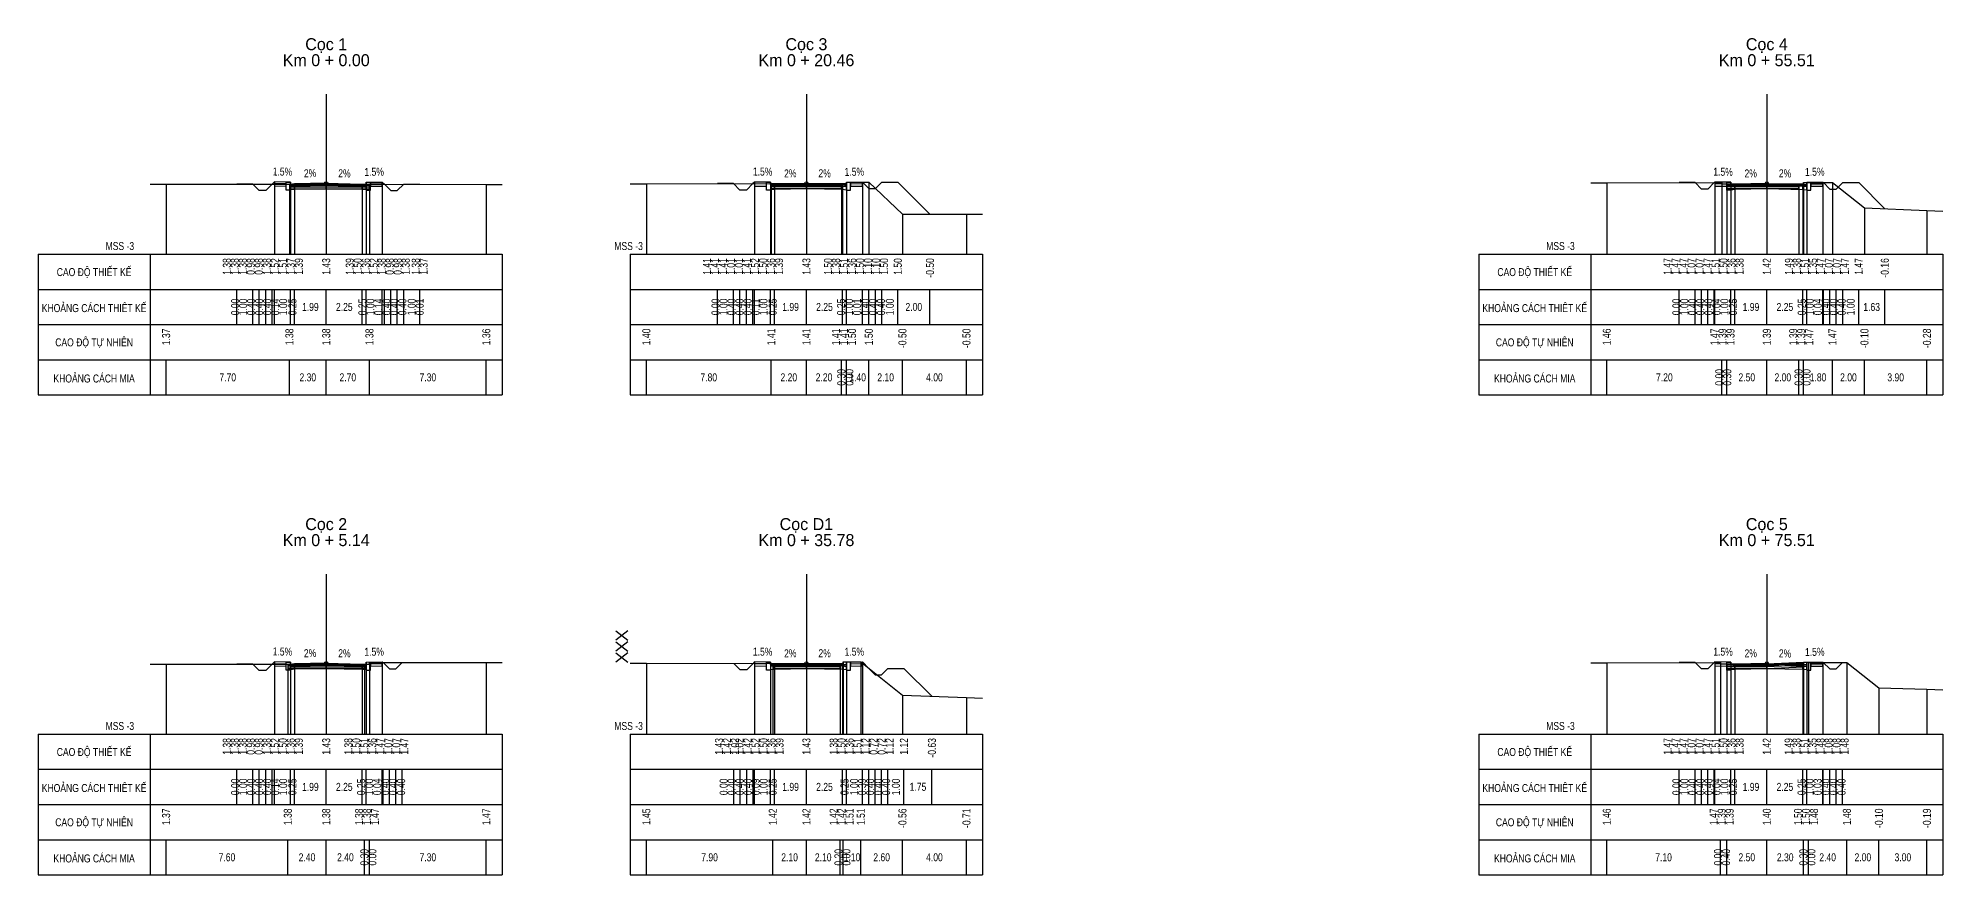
# Model space of a CAD drawing. Header units: inches. Extents: x 527 to 1089, y -181 to 197.
# Drawn here: x 609.6 to 728.6, y -181.4 to -129.1 of the extents above; entities that cross this region are included whole.
import ezdxf
from ezdxf.enums import TextEntityAlignment as Align

# ---------------------------------------------------------------- set-up
doc = ezdxf.new("R2010")
doc.units = ezdxf.units.IN
doc.header["$MEASUREMENT"] = 0
for name, color, linetype in [('Bang TN tu nhien', 3, 'Continuous'), ('Dien thiet ke TN', 2, 'Continuous'), ('Duong cu', 8, 'Continuous'), ('Duong do thiet ke', 2, 'Continuous'), ('Duong dong trac ngang tu nhien', 9, 'Continuous'), ('KH_VAT', 8, 'Continuous'), ('Khuon duong1', 14, 'Continuous'), ('Khuon duong4', 14, 'Continuous'), ('Khuon duong9', 14, 'Continuous'), ('Mat duong PD 1', 1, 'Continuous'), ('Ranh dan ngoai PD 1', 3, 'Continuous'), ('Taluy', 1, 'Continuous'), ('Trac ngang tu nhien', 3, 'Continuous'), ('TracNgang', 7, 'Continuous'), ('Via he', 6, 'Continuous')]:
    doc.layers.add(name, color=color, linetype=linetype)
doc.styles.add('BangTN', font='viet buddy.shx', dxfattribs={"width": 0.8})

# ---------------------------------------------------------------- blocks, each defined once
blk = doc.blocks.new('HANGRAO')
at = {"color": 2, "linetype": 'Continuous'}
for p, q in [((-1.32, 6.67), (1.16, 4.76)), ((1.16, 6.67), (-1.32, 4.76)), ((1.16, 4.38), (-1.32, 2.47)), ((-1.32, 4.38), (1.16, 2.47)), ((-1.32, 2.09), (1.16, 0.18)), ((1.16, 2.09), (-1.32, 0.18))]:
    blk.add_line(p, q, dxfattribs=at)
blk = doc.blocks.new('ChieuDungVat3.dwg')
at = {"layer": 'KH_VAT', "color": 1, "xscale": 1.5, "yscale": 1.5, "zscale": 1.5}
blk.add_blockref('HANGRAO', (0, 0), dxfattribs=at)

msp = doc.modelspace()

# ---------------------------------------------------------------- linework, layer by layer
at = {"layer": 'Bang TN tu nhien', "color": 3}
for p, q in [((627.55, -132.61), (627.55, -142.61)), ((657.55, -132.61), (657.55, -142.61)), ((717.55, -132.61), (717.55, -142.61)), ((609.55, -142.61), (609.55, -151.41)), ((609.55, -142.61), (638.55, -142.61)), ((616.55, -142.61), (616.55, -151.41)), ((638.55, -142.61), (638.55, -151.41)), ((646.55, -142.61), (646.55, -151.41)), ((646.55, -142.61), (668.55, -142.61)), ((668.55, -142.61), (668.55, -151.41)), ((699.55, -142.61), (699.55, -151.41)), ((699.55, -142.61), (728.55, -142.61)), ((706.55, -142.61), (706.55, -151.41)), ((728.55, -142.61), (728.55, -151.41)), ((609.55, -144.81), (638.55, -144.81)), ((646.55, -144.81), (668.55, -144.81)), ((699.55, -144.81), (728.55, -144.81)), ((609.55, -147.01), (638.55, -147.01)), ((646.55, -147.01), (668.55, -147.01)), ((699.55, -147.01), (728.55, -147.01)), ((609.55, -149.21), (638.55, -149.21)), ((646.55, -149.21), (668.55, -149.21)), ((699.55, -149.21), (728.55, -149.21)), ((609.55, -151.41), (638.55, -151.41)), ((646.55, -151.41), (668.55, -151.41)), ((699.55, -151.41), (728.55, -151.41)), ((627.55, -162.61), (627.55, -172.61)), ((657.55, -162.61), (657.55, -172.61)), ((717.55, -162.61), (717.55, -172.61)), ((609.55, -172.61), (609.55, -181.41)), ((609.55, -172.61), (638.55, -172.61)), ((616.55, -172.61), (616.55, -181.41)), ((638.55, -172.61), (638.55, -181.41)), ((646.55, -172.61), (646.55, -181.41)), ((646.55, -172.61), (668.55, -172.61)), ((668.55, -172.61), (668.55, -181.41)), ((699.55, -172.61), (699.55, -181.41)), ((699.55, -172.61), (728.55, -172.61)), ((706.55, -172.61), (706.55, -181.41)), ((728.55, -172.61), (728.55, -181.41)), ((609.55, -174.81), (638.55, -174.81)), ((646.55, -174.81), (668.55, -174.81)), ((699.55, -174.81), (728.55, -174.81)), ((609.55, -177.01), (638.55, -177.01)), ((646.55, -177.01), (668.55, -177.01)), ((699.55, -177.01), (728.55, -177.01)), ((609.55, -179.21), (638.55, -179.21)), ((646.55, -179.21), (668.55, -179.21)), ((699.55, -179.21), (728.55, -179.21)), ((609.55, -181.41), (638.55, -181.41)), ((646.55, -181.41), (668.55, -181.41)), ((699.55, -181.41), (728.55, -181.41))]:
    msp.add_line(p, q, dxfattribs=at)
at = {"layer": 'Dien thiet ke TN'}
for p, q in [((624.31, -138.09), (624.31, -142.61)), ((625.31, -138.11), (625.31, -142.61)), ((625.31, -138.11), (625.31, -142.61)), ((625.31, -138.25), (625.31, -142.61)), ((625.56, -138.22), (625.56, -142.61)), ((627.55, -138.18), (627.55, -142.61)), ((627.55, -138.18), (627.55, -142.61)), ((629.8, -138.23), (629.8, -142.61)), ((630.05, -138.11), (630.05, -142.61)), ((630.05, -138.11), (630.05, -142.61)), ((630.05, -138.25), (630.05, -142.61)), ((631.05, -138.1), (631.05, -142.61)), ((654.31, -138.1), (654.31, -142.61)), ((655.31, -138.11), (655.31, -142.61)), ((655.31, -138.11), (655.31, -142.61)), ((655.31, -138.25), (655.31, -142.61)), ((655.56, -138.23), (655.56, -142.61)), ((657.55, -138.19), (657.55, -142.61)), ((657.55, -138.19), (657.55, -142.61)), ((659.8, -138.23), (659.8, -142.61)), ((660.05, -138.12), (660.05, -142.61)), ((660.05, -138.12), (660.05, -142.61)), ((660.05, -138.26), (660.05, -142.61)), ((661.05, -138.1), (661.05, -142.61)), ((714.31, -138.1), (714.31, -142.61)), ((715.31, -138.12), (715.31, -142.61)), ((715.31, -138.12), (715.31, -142.61)), ((715.31, -138.26), (715.31, -142.61)), ((715.56, -138.23), (715.56, -142.61)), ((717.55, -138.19), (717.55, -142.61)), ((717.55, -138.19), (717.55, -142.61)), ((719.8, -138.24), (719.8, -142.61)), ((720.05, -138.12), (720.05, -142.61)), ((720.05, -138.12), (720.05, -142.61)), ((720.05, -138.26), (720.05, -142.61)), ((721.05, -138.11), (721.05, -142.61)), ((624.31, -168.09), (624.31, -172.61)), ((625.31, -168.11), (625.31, -172.61)), ((625.31, -168.11), (625.31, -172.61)), ((625.31, -168.25), (625.31, -172.61)), ((625.56, -168.22), (625.56, -172.61)), ((627.55, -168.18), (627.55, -172.61)), ((627.55, -168.18), (627.55, -172.61)), ((629.8, -168.23), (629.8, -172.61)), ((630.05, -168.11), (630.05, -172.61)), ((630.05, -168.11), (630.05, -172.61)), ((630.05, -168.25), (630.05, -172.61)), ((631.05, -168.1), (631.05, -172.61)), ((654.31, -168.1), (654.31, -172.61)), ((655.31, -168.11), (655.31, -172.61)), ((655.31, -168.11), (655.31, -172.61)), ((655.31, -168.25), (655.31, -172.61)), ((655.56, -168.23), (655.56, -172.61)), ((657.55, -168.19), (657.55, -172.61)), ((657.55, -168.19), (657.55, -172.61)), ((659.8, -168.23), (659.8, -172.61)), ((660.05, -168.12), (660.05, -172.61)), ((660.05, -168.12), (660.05, -172.61)), ((660.05, -168.26), (660.05, -172.61)), ((661.05, -168.1), (661.05, -172.61)), ((714.31, -168.1), (714.31, -172.61)), ((715.31, -168.12), (715.31, -172.61)), ((715.31, -168.12), (715.31, -172.61)), ((715.31, -168.26), (715.31, -172.61)), ((715.56, -168.23), (715.56, -172.61)), ((717.55, -168.19), (717.55, -172.61)), ((717.55, -168.19), (717.55, -172.61)), ((719.8, -168.24), (719.8, -172.61)), ((720.05, -168.12), (720.05, -172.61)), ((720.05, -168.12), (720.05, -172.61)), ((720.05, -168.26), (720.05, -172.61)), ((721.05, -168.11), (721.05, -172.61))]:
    msp.add_line(p, q, dxfattribs=at)
at = {"layer": 'Duong cu'}
for points in [[(625.25, -138.23), (625.25, -138.52), (627.55, -138.52), (630.25, -138.52), (630.25, -138.23)], [(625.25, -138.3), (627.55, -138.3), (630.25, -138.3)], [(625.25, -138.4), (627.55, -138.4), (630.25, -138.4)], [(655.35, -138.2), (655.35, -138.49), (657.55, -138.49), (659.75, -138.49), (659.75, -138.2)], [(655.35, -138.27), (657.55, -138.27), (659.75, -138.27)], [(655.35, -138.37), (657.55, -138.37), (659.75, -138.37)], [(715.05, -138.22), (715.05, -138.51), (717.55, -138.51), (719.55, -138.51), (719.55, -138.22)], [(715.05, -138.29), (717.55, -138.29), (719.55, -138.29)], [(715.05, -138.39), (717.55, -138.39), (719.55, -138.39)], [(625.15, -168.23), (625.15, -168.52), (627.55, -168.52), (629.95, -168.52), (629.95, -168.23)], [(625.15, -168.3), (627.55, -168.3), (629.95, -168.3)], [(625.15, -168.4), (627.55, -168.4), (629.95, -168.4)], [(655.45, -168.19), (655.45, -168.48), (657.55, -168.48), (659.65, -168.48), (659.65, -168.19)], [(655.45, -168.26), (657.55, -168.26), (659.65, -168.26)], [(655.45, -168.36), (657.55, -168.36), (659.65, -168.36)], [(715.05, -168.22), (715.05, -168.51), (717.55, -168.5), (719.85, -168.4), (719.85, -168.11)], [(715.05, -168.29), (717.55, -168.28), (719.85, -168.18)], [(715.05, -168.39), (717.55, -168.38), (719.85, -168.28)]]:
    msp.add_lwpolyline(points, dxfattribs=at)
at = {"layer": 'Duong do thiet ke', "color": 1}
for centre in [(627.55, -138.18), (657.55, -138.19), (717.55, -138.19), (627.55, -168.18), (657.55, -168.19), (717.55, -168.19)]:
    msp.add_circle(centre, 0.1, dxfattribs=at)
at = {"layer": 'Duong dong trac ngang tu nhien', "color": 8}
for p, q in [((617.55, -138.24), (617.55, -142.61)), ((625.25, -138.23), (625.25, -142.61)), ((627.55, -138.23), (627.55, -142.61)), ((630.25, -138.23), (630.25, -142.61)), ((637.55, -138.25), (637.55, -142.61)), ((647.55, -138.21), (647.55, -142.61)), ((655.35, -138.2), (655.35, -142.61)), ((657.55, -138.2), (657.55, -142.61)), ((659.75, -138.2), (659.75, -142.61)), ((660.05, -138.11), (660.05, -142.61)), ((660.05, -138.2), (660.05, -142.61)), ((661.45, -138.11), (661.45, -142.61)), ((707.55, -138.15), (707.55, -142.61)), ((714.75, -138.14), (714.75, -142.61)), ((714.75, -138.22), (714.75, -142.61)), ((715.05, -138.22), (715.05, -142.61)), ((717.55, -138.22), (717.55, -142.61)), ((719.55, -138.22), (719.55, -142.61)), ((719.85, -138.14), (719.85, -142.61)), ((719.85, -138.22), (719.85, -142.61)), ((721.65, -138.14), (721.65, -142.61)), ((663.55, -140.11), (663.55, -142.61)), ((667.55, -140.12), (667.55, -142.61)), ((723.65, -139.71), (723.65, -142.61)), ((727.55, -139.89), (727.55, -142.61)), ((617.55, -168.24), (617.55, -172.61)), ((625.15, -168.23), (625.15, -172.61)), ((627.55, -168.23), (627.55, -172.61)), ((629.95, -168.23), (629.95, -172.61)), ((630.25, -168.14), (630.25, -172.61)), ((630.25, -168.23), (630.25, -172.61)), ((637.55, -168.14), (637.55, -172.61)), ((647.55, -168.17), (647.55, -172.61)), ((655.45, -168.19), (655.45, -172.61)), ((657.55, -168.19), (657.55, -172.61)), ((659.65, -168.19), (659.65, -172.61)), ((659.85, -168.1), (659.85, -172.61)), ((659.85, -168.19), (659.85, -172.61)), ((660.95, -168.1), (660.95, -172.61)), ((707.55, -168.15), (707.55, -172.61)), ((714.65, -168.14), (714.65, -172.61)), ((714.65, -168.22), (714.65, -172.61)), ((715.05, -168.22), (715.05, -172.61)), ((717.55, -168.21), (717.55, -172.61)), ((719.85, -168.11), (719.85, -172.61)), ((720.15, -168.11), (720.15, -172.61)), ((720.15, -168.13), (720.15, -172.61)), ((722.55, -168.13), (722.55, -172.61)), ((724.55, -169.71), (724.55, -172.61)), ((727.55, -169.81), (727.55, -172.61)), ((663.55, -170.17), (663.55, -172.61)), ((667.55, -170.32), (667.55, -172.61))]:
    msp.add_line(p, q, dxfattribs=at)
at = {"layer": 'Khuon duong1', "color": 4}
for points in [[(625.31, -138.25), (625.31, -138.3), (625.31, -138.37), (625.31, -138.57), (625.56, -138.54), (625.56, -138.34), (625.56, -138.27), (625.56, -138.22)], [(625.56, -138.22), (625.56, -138.27), (625.56, -138.34), (625.56, -138.54), (627.55, -138.5), (627.55, -138.3), (627.55, -138.23), (627.55, -138.18)], [(627.55, -138.18), (627.55, -138.23), (627.55, -138.3), (627.55, -138.5), (629.8, -138.55), (629.8, -138.35), (629.8, -138.28), (629.8, -138.23)], [(629.8, -138.23), (629.8, -138.28), (629.8, -138.35), (629.8, -138.55), (630.05, -138.57), (630.05, -138.37), (630.05, -138.3), (630.05, -138.25)], [(655.31, -138.25), (655.31, -138.3), (655.31, -138.37), (655.31, -138.57), (655.56, -138.55), (655.56, -138.35), (655.56, -138.28), (655.56, -138.23)], [(655.56, -138.23), (655.56, -138.28), (655.56, -138.35), (655.56, -138.55), (657.55, -138.51), (657.55, -138.31), (657.55, -138.24), (657.55, -138.19)], [(657.55, -138.19), (657.55, -138.24), (657.55, -138.31), (657.55, -138.51), (659.8, -138.55), (659.8, -138.35), (659.8, -138.28), (659.8, -138.23)], [(659.8, -138.23), (659.8, -138.28), (659.8, -138.35), (659.8, -138.55), (660.05, -138.58), (660.05, -138.38), (660.05, -138.31), (660.05, -138.26)], [(715.31, -138.26), (715.31, -138.31), (715.31, -138.38), (715.31, -138.58), (715.56, -138.55), (715.56, -138.35), (715.56, -138.28), (715.56, -138.23)], [(715.56, -138.23), (715.56, -138.28), (715.56, -138.35), (715.56, -138.55), (717.55, -138.51), (717.55, -138.31), (717.55, -138.24), (717.55, -138.19)], [(717.55, -138.19), (717.55, -138.24), (717.55, -138.31), (717.55, -138.51), (719.8, -138.56), (719.8, -138.36), (719.8, -138.29), (719.8, -138.24)], [(719.8, -138.24), (719.8, -138.29), (719.8, -138.36), (719.8, -138.56), (720.05, -138.58), (720.05, -138.38), (720.05, -138.31), (720.05, -138.26)], [(625.31, -168.25), (625.31, -168.3), (625.31, -168.37), (625.31, -168.57), (625.56, -168.54), (625.56, -168.34), (625.56, -168.27), (625.56, -168.22)], [(625.56, -168.22), (625.56, -168.27), (625.56, -168.34), (625.56, -168.54), (627.55, -168.5), (627.55, -168.3), (627.55, -168.23), (627.55, -168.18)], [(627.55, -168.18), (627.55, -168.23), (627.55, -168.3), (627.55, -168.5), (629.8, -168.55), (629.8, -168.35), (629.8, -168.28), (629.8, -168.23)], [(629.8, -168.23), (629.8, -168.28), (629.8, -168.35), (629.8, -168.55), (630.05, -168.57), (630.05, -168.37), (630.05, -168.3), (630.05, -168.25)], [(655.31, -168.25), (655.31, -168.3), (655.31, -168.37), (655.31, -168.57), (655.56, -168.55), (655.56, -168.35), (655.56, -168.28), (655.56, -168.23)], [(655.56, -168.23), (655.56, -168.28), (655.56, -168.35), (655.56, -168.55), (657.55, -168.51), (657.55, -168.31), (657.55, -168.24), (657.55, -168.19)], [(657.55, -168.19), (657.55, -168.24), (657.55, -168.31), (657.55, -168.51), (659.8, -168.55), (659.8, -168.35), (659.8, -168.28), (659.8, -168.23)], [(659.8, -168.23), (659.8, -168.28), (659.8, -168.35), (659.8, -168.55), (660.05, -168.58), (660.05, -168.38), (660.05, -168.31), (660.05, -168.26)], [(715.31, -168.26), (715.31, -168.31), (715.31, -168.38), (715.31, -168.58), (715.56, -168.55), (715.56, -168.35), (715.56, -168.28), (715.56, -168.23)], [(715.56, -168.23), (715.56, -168.28), (715.56, -168.35), (715.56, -168.55), (717.55, -168.51), (717.55, -168.31), (717.55, -168.24), (717.55, -168.19)], [(717.55, -168.19), (717.55, -168.24), (717.55, -168.31), (717.55, -168.51), (719.8, -168.56), (719.8, -168.36), (719.8, -168.29), (719.8, -168.24)], [(719.8, -168.24), (719.8, -168.29), (719.8, -168.36), (719.8, -168.56), (720.05, -168.58), (720.05, -168.38), (720.05, -168.31), (720.05, -168.26)]]:
    msp.add_lwpolyline(points, dxfattribs=at)
at = {"layer": 'Khuon duong1', "color": 2}
for points in [[(625.31, -138.3), (625.56, -138.27)], [(625.56, -138.27), (627.55, -138.23)], [(627.55, -138.23), (629.8, -138.28)], [(629.8, -138.28), (630.05, -138.3)], [(655.31, -138.3), (655.56, -138.28)], [(655.56, -138.28), (657.55, -138.24)], [(657.55, -138.24), (659.8, -138.28)], [(659.8, -138.28), (660.05, -138.31)], [(715.31, -138.31), (715.56, -138.28)], [(715.56, -138.28), (717.55, -138.24)], [(717.55, -138.24), (719.8, -138.29)], [(719.8, -138.29), (720.05, -138.31)], [(625.31, -168.3), (625.56, -168.27)], [(625.56, -168.27), (627.55, -168.23)], [(627.55, -168.23), (629.8, -168.28)], [(629.8, -168.28), (630.05, -168.3)], [(655.31, -168.3), (655.56, -168.28)], [(655.56, -168.28), (657.55, -168.24)], [(657.55, -168.24), (659.8, -168.28)], [(659.8, -168.28), (660.05, -168.31)], [(715.31, -168.31), (715.56, -168.28)], [(715.56, -168.28), (717.55, -168.24)], [(717.55, -168.24), (719.8, -168.29)], [(719.8, -168.29), (720.05, -168.31)]]:
    msp.add_lwpolyline(points, dxfattribs=at)
at = {"layer": 'Khuon duong1', "color": 3}
for points in [[(625.31, -138.37), (625.56, -138.34)], [(625.56, -138.34), (627.55, -138.3)], [(627.55, -138.3), (629.8, -138.35)], [(629.8, -138.35), (630.05, -138.37)], [(655.31, -138.37), (655.56, -138.35)], [(655.56, -138.35), (657.55, -138.31)], [(657.55, -138.31), (659.8, -138.35)], [(659.8, -138.35), (660.05, -138.38)], [(715.31, -138.38), (715.56, -138.35)], [(715.56, -138.35), (717.55, -138.31)], [(717.55, -138.31), (719.8, -138.36)], [(719.8, -138.36), (720.05, -138.38)], [(625.31, -168.37), (625.56, -168.34)], [(625.56, -168.34), (627.55, -168.3)], [(627.55, -168.3), (629.8, -168.35)], [(629.8, -168.35), (630.05, -168.37)], [(655.31, -168.37), (655.56, -168.35)], [(655.56, -168.35), (657.55, -168.31)], [(657.55, -168.31), (659.8, -168.35)], [(659.8, -168.35), (660.05, -168.38)], [(715.31, -168.38), (715.56, -168.35)], [(715.56, -168.35), (717.55, -168.31)], [(717.55, -168.31), (719.8, -168.36)], [(719.8, -168.36), (720.05, -168.38)]]:
    msp.add_lwpolyline(points, dxfattribs=at)
at = {"layer": 'Khuon duong4', "color": 3}
for points in [[(624.31, -138.09), (624.31, -138.34), (625.05, -138.35), (625.05, -138.1)], [(630.31, -138.11), (630.31, -138.36), (631.05, -138.35), (631.05, -138.1)], [(654.31, -138.1), (654.31, -138.35), (655.05, -138.36), (655.05, -138.11)], [(660.31, -138.11), (660.31, -138.36), (661.05, -138.35), (661.05, -138.1)], [(714.31, -138.1), (714.31, -138.35), (715.05, -138.36), (715.05, -138.11)], [(720.31, -138.12), (720.31, -138.37), (721.05, -138.36), (721.05, -138.11)], [(624.31, -168.09), (624.31, -168.34), (625.05, -168.36), (625.05, -168.11)], [(630.31, -168.11), (630.31, -168.36), (631.05, -168.35), (631.05, -168.1)], [(654.31, -168.1), (654.31, -168.35), (655.05, -168.36), (655.05, -168.11)], [(660.31, -168.11), (660.31, -168.36), (661.05, -168.35), (661.05, -168.1)], [(714.31, -168.1), (714.31, -168.35), (715.05, -168.36), (715.05, -168.11)], [(720.31, -168.12), (720.31, -168.37), (721.05, -168.36), (721.05, -168.11)]]:
    msp.add_lwpolyline(points, dxfattribs=at)
at = {"layer": 'Khuon duong4', "color": 2}
for points in [[(624.31, -138.19), (625.05, -138.2)], [(630.31, -138.21), (631.05, -138.2)], [(654.31, -138.2), (655.05, -138.21)], [(660.31, -138.21), (661.05, -138.2)], [(714.31, -138.2), (715.05, -138.21)], [(720.31, -138.22), (721.05, -138.21)], [(624.31, -168.19), (625.05, -168.21)], [(630.31, -168.21), (631.05, -168.2)], [(654.31, -168.2), (655.05, -168.21)], [(660.31, -168.21), (661.05, -168.2)], [(714.31, -168.2), (715.05, -168.21)], [(720.31, -168.22), (721.05, -168.21)]]:
    msp.add_lwpolyline(points, dxfattribs=at)
at = {"layer": 'Khuon duong9', "color": 14}
for points in [[(625.31, -138.11), (625.31, -138.11), (625.31, -138.61), (625.05, -138.61), (625.05, -138.1), (625.05, -138.1), (625.31, -138.11)], [(630.05, -138.11), (630.05, -138.11), (630.05, -138.11), (630.05, -138.61), (630.31, -138.61), (630.31, -138.11), (630.31, -138.11)], [(655.31, -138.11), (655.31, -138.11), (655.31, -138.61), (655.05, -138.61), (655.05, -138.11), (655.05, -138.11), (655.31, -138.11)], [(660.05, -138.12), (660.05, -138.12), (660.05, -138.12), (660.05, -138.62), (660.31, -138.62), (660.31, -138.11), (660.31, -138.11)], [(715.31, -138.12), (715.31, -138.12), (715.31, -138.62), (715.05, -138.62), (715.05, -138.11), (715.05, -138.11), (715.31, -138.12)], [(720.05, -138.12), (720.05, -138.12), (720.05, -138.12), (720.05, -138.62), (720.31, -138.62), (720.31, -138.12), (720.31, -138.12)], [(625.31, -168.11), (625.31, -168.11), (625.31, -168.61), (625.05, -168.61), (625.05, -168.11), (625.05, -168.11), (625.31, -168.11)], [(630.05, -168.11), (630.05, -168.11), (630.05, -168.11), (630.05, -168.61), (630.31, -168.61), (630.31, -168.11), (630.31, -168.11)], [(655.31, -168.11), (655.31, -168.11), (655.31, -168.61), (655.05, -168.61), (655.05, -168.11), (655.05, -168.11), (655.31, -168.11)], [(660.05, -168.12), (660.05, -168.12), (660.05, -168.12), (660.05, -168.62), (660.31, -168.62), (660.31, -168.11), (660.31, -168.11)], [(715.31, -168.12), (715.31, -168.12), (715.31, -168.62), (715.05, -168.62), (715.05, -168.11), (715.05, -168.11), (715.31, -168.12)], [(720.05, -168.12), (720.05, -168.12), (720.05, -168.12), (720.05, -168.62), (720.31, -168.62), (720.31, -168.12), (720.31, -168.12)]]:
    msp.add_lwpolyline(points, dxfattribs=at)
at = {"layer": 'Mat duong PD 1'}
for points in [[(627.55, -138.18), (625.56, -138.22)], [(627.55, -138.18), (629.8, -138.23)], [(657.55, -138.19), (655.56, -138.23)], [(657.55, -138.19), (659.8, -138.23)], [(717.55, -138.19), (715.56, -138.23)], [(717.55, -138.19), (719.8, -138.24)], [(627.55, -168.18), (625.56, -168.22)], [(627.55, -168.18), (629.8, -168.23)], [(657.55, -168.19), (655.56, -168.23)], [(657.55, -168.19), (659.8, -168.23)], [(717.55, -168.19), (715.56, -168.23)], [(717.55, -168.19), (719.8, -168.24)]]:
    msp.add_lwpolyline(points, dxfattribs=at)
at = {"layer": 'Ranh dan ngoai PD 1'}
for points in [[(625.56, -138.22), (625.31, -138.25)], [(629.8, -138.23), (630.05, -138.25)], [(655.56, -138.23), (655.31, -138.25)], [(659.8, -138.23), (660.05, -138.26)], [(715.56, -138.23), (715.31, -138.26)], [(719.8, -138.24), (720.05, -138.26)], [(625.56, -168.22), (625.31, -168.25)], [(629.8, -168.23), (630.05, -168.25)], [(655.56, -168.23), (655.31, -168.25)], [(659.8, -168.23), (660.05, -168.26)], [(715.56, -168.23), (715.31, -168.26)], [(719.8, -168.24), (720.05, -168.26)]]:
    msp.add_lwpolyline(points, dxfattribs=at)
at = {"layer": 'Taluy'}
for points in [[(624.31, -138.09), (624.17, -138.23), (623.77, -138.63), (623.37, -138.63), (622.97, -138.23), (621.97, -138.23), (621.97, -138.24)], [(631.05, -138.1), (631.19, -138.24), (631.59, -138.64), (631.99, -138.64), (632.39, -138.24), (633.39, -138.24), (633.39, -138.24)], [(654.31, -138.1), (654.2, -138.2), (653.8, -138.6), (653.4, -138.6), (653, -138.2), (652, -138.2), (652, -138.21)], [(661.05, -138.1), (661.06, -138.11), (661.46, -138.51), (661.86, -138.51), (662.26, -138.11), (663.26, -138.11), (665.27, -140.12)], [(714.31, -138.1), (714.27, -138.14), (713.87, -138.54), (713.47, -138.54), (713.07, -138.14), (712.07, -138.14), (712.07, -138.15)], [(721.05, -138.11), (721.09, -138.14), (721.49, -138.54), (721.89, -138.54), (722.29, -138.14), (723.29, -138.14), (724.92, -139.77)], [(624.31, -168.09), (624.17, -168.23), (623.77, -168.63), (623.37, -168.63), (622.97, -168.23), (621.97, -168.23), (621.97, -168.24)], [(631.05, -168.1), (631.1, -168.14), (631.5, -168.54), (631.9, -168.54), (632.3, -168.14), (632.3, -168.14)], [(654.31, -168.1), (654.22, -168.19), (653.82, -168.59), (653.42, -168.59), (653.02, -168.19), (653.02, -168.19)], [(661.05, -168.1), (661.44, -168.5), (661.84, -168.9), (662.24, -168.9), (662.64, -168.5), (663.64, -168.5), (665.39, -170.24)], [(714.31, -168.1), (714.27, -168.14), (713.87, -168.54), (713.47, -168.54), (713.07, -168.14), (712.07, -168.14), (712.07, -168.15)], [(721.05, -168.11), (721.08, -168.13), (721.48, -168.53), (721.88, -168.53), (722.28, -168.13), (722.28, -168.13)]]:
    msp.add_lwpolyline(points, dxfattribs=at)
at = {"layer": 'Trac ngang tu nhien', "color": 3}
for points in [[(616.55, -138.24), (617.55, -138.24), (625.25, -138.23), (627.55, -138.23), (630.25, -138.23), (637.55, -138.25), (638.55, -138.25)], [(646.55, -138.21), (647.55, -138.21), (655.35, -138.2), (657.55, -138.2), (659.75, -138.2), (660.05, -138.2), (660.05, -138.11), (661.45, -138.11), (663.55, -140.11), (667.55, -140.12), (668.55, -140.12)], [(706.55, -138.15), (707.55, -138.15), (714.75, -138.14), (714.75, -138.22), (715.05, -138.22), (717.55, -138.22), (719.55, -138.22), (719.85, -138.22), (719.85, -138.14), (721.65, -138.14), (723.65, -139.71), (727.55, -139.89), (728.55, -139.93)], [(616.55, -168.24), (617.55, -168.24), (625.15, -168.23), (627.55, -168.23), (629.95, -168.23), (630.25, -168.23), (630.25, -168.14), (637.55, -168.14), (638.55, -168.14)], [(646.55, -168.17), (647.55, -168.17), (655.45, -168.19), (657.55, -168.19), (659.65, -168.19), (659.85, -168.19), (659.85, -168.1), (660.95, -168.1), (663.55, -170.17), (667.55, -170.32), (668.55, -170.36)], [(706.55, -168.15), (707.55, -168.15), (714.65, -168.14), (714.65, -168.22), (715.05, -168.22), (717.55, -168.21), (719.85, -168.11), (720.15, -168.11), (720.15, -168.13), (722.55, -168.13), (724.55, -169.71), (727.55, -169.81), (728.55, -169.84)]]:
    msp.add_lwpolyline(points, dxfattribs=at)
at = {"layer": 'TracNgang', "color": 2}
for p, q in [((621.97, -147.01), (621.97, -144.81)), ((621.97, -147.01), (621.97, -144.81)), ((622.97, -147.01), (622.97, -144.81)), ((623.37, -147.01), (623.37, -144.81)), ((623.77, -147.01), (623.77, -144.81)), ((624.17, -147.01), (624.17, -144.81)), ((624.31, -147.01), (624.31, -144.81)), ((625.31, -147.01), (625.31, -144.81)), ((625.56, -147.01), (625.56, -144.81)), ((627.55, -147.01), (627.55, -144.81)), ((629.8, -147.01), (629.8, -144.81)), ((630.05, -147.01), (630.05, -144.81)), ((631.05, -147.01), (631.05, -144.81)), ((631.19, -147.01), (631.19, -144.81)), ((631.59, -147.01), (631.59, -144.81)), ((631.99, -147.01), (631.99, -144.81)), ((632.39, -147.01), (632.39, -144.81)), ((633.39, -147.01), (633.39, -144.81)), ((633.39, -147.01), (633.39, -144.81)), ((652, -147.01), (652, -144.81)), ((652, -147.01), (652, -144.81)), ((653, -147.01), (653, -144.81)), ((653.4, -147.01), (653.4, -144.81)), ((653.8, -147.01), (653.8, -144.81)), ((654.2, -147.01), (654.2, -144.81)), ((654.31, -147.01), (654.31, -144.81)), ((655.31, -147.01), (655.31, -144.81)), ((655.56, -147.01), (655.56, -144.81)), ((657.55, -147.01), (657.55, -144.81)), ((659.8, -147.01), (659.8, -144.81)), ((660.05, -147.01), (660.05, -144.81)), ((661.05, -147.01), (661.05, -144.81)), ((661.06, -147.01), (661.06, -144.81)), ((661.46, -147.01), (661.46, -144.81)), ((661.86, -147.01), (661.86, -144.81)), ((662.26, -147.01), (662.26, -144.81)), ((663.26, -147.01), (663.26, -144.81)), ((665.27, -147.01), (665.27, -144.81)), ((712.07, -147.01), (712.07, -144.81)), ((712.07, -147.01), (712.07, -144.81)), ((713.07, -147.01), (713.07, -144.81)), ((713.47, -147.01), (713.47, -144.81)), ((713.87, -147.01), (713.87, -144.81)), ((714.27, -147.01), (714.27, -144.81)), ((714.31, -147.01), (714.31, -144.81)), ((715.31, -147.01), (715.31, -144.81)), ((715.56, -147.01), (715.56, -144.81)), ((717.55, -147.01), (717.55, -144.81)), ((719.8, -147.01), (719.8, -144.81)), ((720.05, -147.01), (720.05, -144.81)), ((721.05, -147.01), (721.05, -144.81)), ((721.09, -147.01), (721.09, -144.81)), ((721.49, -147.01), (721.49, -144.81)), ((721.89, -147.01), (721.89, -144.81)), ((722.29, -147.01), (722.29, -144.81)), ((723.29, -147.01), (723.29, -144.81)), ((724.92, -147.01), (724.92, -144.81)), ((621.97, -177.01), (621.97, -174.81)), ((621.97, -177.01), (621.97, -174.81)), ((622.97, -177.01), (622.97, -174.81)), ((623.37, -177.01), (623.37, -174.81)), ((623.77, -177.01), (623.77, -174.81)), ((624.17, -177.01), (624.17, -174.81)), ((624.31, -177.01), (624.31, -174.81)), ((625.31, -177.01), (625.31, -174.81)), ((625.56, -177.01), (625.56, -174.81)), ((627.55, -177.01), (627.55, -174.81)), ((629.8, -177.01), (629.8, -174.81)), ((630.05, -177.01), (630.05, -174.81)), ((631.05, -177.01), (631.05, -174.81)), ((631.1, -177.01), (631.1, -174.81)), ((631.5, -177.01), (631.5, -174.81)), ((631.9, -177.01), (631.9, -174.81)), ((632.3, -177.01), (632.3, -174.81)), ((653.02, -177.01), (653.02, -174.81)), ((653.02, -177.01), (653.02, -174.81)), ((653.42, -177.01), (653.42, -174.81)), ((653.82, -177.01), (653.82, -174.81)), ((654.22, -177.01), (654.22, -174.81)), ((654.31, -177.01), (654.31, -174.81)), ((655.31, -177.01), (655.31, -174.81)), ((655.56, -177.01), (655.56, -174.81)), ((657.55, -177.01), (657.55, -174.81)), ((659.8, -177.01), (659.8, -174.81)), ((660.05, -177.01), (660.05, -174.81)), ((661.05, -177.01), (661.05, -174.81)), ((661.44, -177.01), (661.44, -174.81)), ((661.84, -177.01), (661.84, -174.81)), ((662.24, -177.01), (662.24, -174.81)), ((662.64, -177.01), (662.64, -174.81)), ((663.64, -177.01), (663.64, -174.81)), ((665.39, -177.01), (665.39, -174.81)), ((712.07, -177.01), (712.07, -174.81)), ((712.07, -177.01), (712.07, -174.81)), ((713.07, -177.01), (713.07, -174.81)), ((713.47, -177.01), (713.47, -174.81)), ((713.87, -177.01), (713.87, -174.81)), ((714.27, -177.01), (714.27, -174.81)), ((714.31, -177.01), (714.31, -174.81)), ((715.31, -177.01), (715.31, -174.81)), ((715.56, -177.01), (715.56, -174.81)), ((717.55, -177.01), (717.55, -174.81)), ((719.8, -177.01), (719.8, -174.81)), ((720.05, -177.01), (720.05, -174.81)), ((721.05, -177.01), (721.05, -174.81)), ((721.08, -177.01), (721.08, -174.81)), ((721.48, -177.01), (721.48, -174.81)), ((721.88, -177.01), (721.88, -174.81)), ((722.28, -177.01), (722.28, -174.81))]:
    msp.add_line(p, q, dxfattribs=at)
at = {"layer": 'TracNgang', "color": 3}
for p, q in [((617.55, -151.41), (617.55, -149.21)), ((625.25, -151.41), (625.25, -149.21)), ((627.55, -151.41), (627.55, -149.21)), ((630.25, -151.41), (630.25, -149.21)), ((637.55, -151.41), (637.55, -149.21)), ((647.55, -151.41), (647.55, -149.21)), ((655.35, -151.41), (655.35, -149.21)), ((657.55, -151.41), (657.55, -149.21)), ((659.75, -151.41), (659.75, -149.21)), ((660.05, -151.41), (660.05, -149.21)), ((660.05, -151.41), (660.05, -149.21)), ((661.45, -151.41), (661.45, -149.21)), ((663.55, -151.41), (663.55, -149.21)), ((667.55, -151.41), (667.55, -149.21)), ((707.55, -151.41), (707.55, -149.21)), ((714.75, -151.41), (714.75, -149.21)), ((714.75, -151.41), (714.75, -149.21)), ((715.05, -151.41), (715.05, -149.21)), ((717.55, -151.41), (717.55, -149.21)), ((719.55, -151.41), (719.55, -149.21)), ((719.85, -151.41), (719.85, -149.21)), ((719.85, -151.41), (719.85, -149.21)), ((721.65, -151.41), (721.65, -149.21)), ((723.65, -151.41), (723.65, -149.21)), ((727.55, -151.41), (727.55, -149.21)), ((617.55, -181.41), (617.55, -179.21)), ((625.15, -181.41), (625.15, -179.21)), ((627.55, -181.41), (627.55, -179.21)), ((629.95, -181.41), (629.95, -179.21)), ((630.25, -181.41), (630.25, -179.21)), ((630.25, -181.41), (630.25, -179.21)), ((637.55, -181.41), (637.55, -179.21)), ((647.55, -181.41), (647.55, -179.21)), ((655.45, -181.41), (655.45, -179.21)), ((657.55, -181.41), (657.55, -179.21)), ((659.65, -181.41), (659.65, -179.21)), ((659.85, -181.41), (659.85, -179.21)), ((659.85, -181.41), (659.85, -179.21)), ((660.95, -181.41), (660.95, -179.21)), ((663.55, -181.41), (663.55, -179.21)), ((667.55, -181.41), (667.55, -179.21)), ((707.55, -181.41), (707.55, -179.21)), ((714.65, -181.41), (714.65, -179.21)), ((714.65, -181.41), (714.65, -179.21)), ((715.05, -181.41), (715.05, -179.21)), ((717.55, -181.41), (717.55, -179.21)), ((719.85, -181.41), (719.85, -179.21)), ((720.15, -181.41), (720.15, -179.21)), ((720.15, -181.41), (720.15, -179.21)), ((722.55, -181.41), (722.55, -179.21)), ((724.55, -181.41), (724.55, -179.21)), ((727.55, -181.41), (727.55, -179.21))]:
    msp.add_line(p, q, dxfattribs=at)
at = {"layer": 'Via he'}
for points in [[(625.31, -138.25), (625.31, -138.11), (625.31, -138.11), (624.31, -138.09)], [(630.05, -138.25), (630.05, -138.11), (630.05, -138.11), (631.05, -138.1)], [(655.31, -138.25), (655.31, -138.11), (655.31, -138.11), (654.31, -138.1)], [(660.05, -138.26), (660.05, -138.12), (660.05, -138.12), (661.05, -138.1)], [(715.31, -138.26), (715.31, -138.12), (715.31, -138.12), (714.31, -138.1)], [(720.05, -138.26), (720.05, -138.12), (720.05, -138.12), (721.05, -138.11)], [(625.31, -168.25), (625.31, -168.11), (625.31, -168.11), (624.31, -168.09)], [(630.05, -168.25), (630.05, -168.11), (630.05, -168.11), (631.05, -168.1)], [(655.31, -168.25), (655.31, -168.11), (655.31, -168.11), (654.31, -168.1)], [(660.05, -168.26), (660.05, -168.12), (660.05, -168.12), (661.05, -168.1)], [(715.31, -168.26), (715.31, -168.12), (715.31, -168.12), (714.31, -168.1)], [(720.05, -168.26), (720.05, -168.12), (720.05, -168.12), (721.05, -168.11)]]:
    msp.add_lwpolyline(points, dxfattribs=at)

# ---------------------------------------------------------------- block references
at = {"color": 3, "xscale": 0.1999999999999993, "yscale": 0.1999999999999886, "zscale": 0.2}
msp.add_blockref('ChieuDungVat3.dwg', (646.05, -168.16), dxfattribs=at)

# ---------------------------------------------------------------- texts
at = {"layer": 'Bang TN tu nhien', "color": 3, "style": 'BangTN', "width": 0.8}
for s, p in [('CAO ĐỘ THIẾT KẾ', (613.05, -143.71)), ('CAO ĐỘ THIẾT KẾ', (703.05, -143.71)), ('KHOẢNG CÁCH THIÊT KẾ', (613.05, -145.91)), ('KHOẢNG CÁCH THIÊT KẾ', (703.05, -145.91)), ('CAO ĐỘ TỰ NHIÊN', (613.05, -148.11)), ('CAO ĐỘ TỰ NHIÊN', (703.05, -148.11)), ('KHOẢNG CÁCH MIA', (613.05, -150.31)), ('KHOẢNG CÁCH MIA', (703.05, -150.31)), ('CAO ĐỘ THIẾT KẾ', (613.05, -173.71)), ('CAO ĐỘ THIẾT KẾ', (703.05, -173.71)), ('KHOẢNG CÁCH THIÊT KẾ', (613.05, -175.91)), ('KHOẢNG CÁCH THIÊT KẾ', (703.05, -175.91)), ('CAO ĐỘ TỰ NHIÊN', (613.05, -178.11)), ('CAO ĐỘ TỰ NHIÊN', (703.05, -178.11)), ('KHOẢNG CÁCH MIA', (613.05, -180.31)), ('KHOẢNG CÁCH MIA', (703.05, -180.31))]:
    msp.add_text(s, height=0.5, dxfattribs=at).set_placement(p, align=Align.MIDDLE)
at = {"layer": 'Dien thiet ke TN', "color": 2, "style": 'BangTN', "width": 0.8}
for s, rotation, p in [('1.5%', 359.1406, (624.81, -137.85)), ('2%', 1.1458, (626.55, -137.95)), ('2%', 358.8542, (628.68, -137.96)), ('1.5%', 0.8594, (630.55, -137.86)), ('1.5%', 359.1406, (654.81, -137.85)), ('2%', 1.1458, (656.55, -137.96)), ('2%', 358.8542, (658.68, -137.96)), ('1.5%', 0.8594, (660.55, -137.86)), ('1.5%', 359.1406, (714.81, -137.86)), ('2%', 1.1458, (716.55, -137.96)), ('2%', 358.8542, (718.68, -137.96)), ('1.5%', 0.8594, (720.55, -137.86)), ('1.5%', 359.1406, (624.81, -167.85)), ('2%', 1.1458, (626.55, -167.95)), ('2%', 358.8542, (628.68, -167.96)), ('1.5%', 0.8594, (630.55, -167.86)), ('1.5%', 359.1406, (654.81, -167.86)), ('2%', 1.1458, (656.55, -167.96)), ('2%', 358.8542, (658.68, -167.96)), ('1.5%', 0.8594, (660.55, -167.86)), ('1.5%', 359.1406, (714.81, -167.86)), ('2%', 1.1458, (716.55, -167.96)), ('2%', 358.8542, (718.68, -167.97)), ('1.5%', 0.8594, (720.55, -167.87))]:
    msp.add_text(s, height=0.5, rotation=rotation, dxfattribs=at).set_placement(p, align=Align.BOTTOM_CENTER)
at = {"layer": 'Trac ngang tu nhien', "color": 3, "style": 'BangTN'}
for s, p in [('Cọc 1', (627.55, -129.86)), ('Cọc 3', (657.55, -129.86)), ('Cọc 4', (717.55, -129.86)), ('Km 0 + 0.00', (627.55, -130.86)), ('Km 0 + 20.46', (657.55, -130.86)), ('Km 0 + 55.51', (717.55, -130.86)), ('Cọc 2', (627.55, -159.86)), ('Cọc D1', (657.55, -159.86)), ('Cọc 5', (717.55, -159.86)), ('Km 0 + 5.14', (627.55, -160.86)), ('Km 0 + 35.78', (657.55, -160.86)), ('Km 0 + 75.51', (717.55, -160.86))]:
    msp.add_text(s, height=0.75, dxfattribs=at).set_placement(p, align=Align.CENTER)
at = {"layer": 'Trac ngang tu nhien', "color": 3, "char_height": 0.5, "style": 'BangTN'}
for insert, attachment_point in [((615.55, -142.36), 9), ((645.55, -142.36), 7), ((705.55, -142.36), 9), ((615.55, -172.36), 9), ((645.55, -172.36), 7), ((705.55, -172.36), 9)]:
    msp.add_mtext('MSS -3', dxfattribs=dict(at, insert=insert, attachment_point=attachment_point))
at = {"layer": 'TracNgang', "color": 2, "style": 'BangTN', "width": 0.8}
for s, p in [('1.38', (621.34, -142.86)), ('1.38', (621.84, -142.86)), ('1.38', (622.34, -142.86)), ('0.98', (622.84, -142.86)), ('0.98', (623.34, -142.86)), ('1.38', (623.84, -142.86)), ('1.52', (624.34, -142.86)), ('1.51', (624.84, -142.86)), ('1.37', (625.34, -142.86)), ('1.39', (625.84, -142.86)), ('1.43', (627.55, -142.86)), ('1.39', (629.02, -142.86)), ('1.50', (629.52, -142.86)), ('1.36', (630.02, -142.86)), ('1.52', (630.52, -142.86)), ('1.38', (631.02, -142.86)), ('0.98', (631.52, -142.86)), ('0.98', (632.02, -142.86)), ('1.38', (632.52, -142.86)), ('1.38', (633.14, -142.86)), ('1.37', (633.64, -142.86)), ('1.41', (651.34, -142.86)), ('1.41', (651.84, -142.86)), ('1.41', (652.34, -142.86)), ('1.01', (652.84, -142.86)), ('1.01', (653.34, -142.86)), ('1.41', (653.84, -142.86)), ('1.52', (654.34, -142.86)), ('1.50', (654.84, -142.86)), ('1.36', (655.34, -142.86)), ('1.39', (655.84, -142.86)), ('1.43', (657.55, -142.86)), ('1.50', (658.9, -142.86)), ('1.38', (659.4, -142.86)), ('1.51', (659.9, -142.86)), ('1.36', (660.4, -142.86)), ('1.50', (660.9, -142.86)), ('1.10', (661.4, -142.86)), ('1.10', (661.9, -142.86)), ('1.50', (662.4, -142.86)), ('1.50', (663.26, -142.86)), ('-0.50', (665.27, -142.86)), ('1.47', (711.35, -142.86)), ('1.47', (711.85, -142.86)), ('1.47', (712.35, -142.86)), ('1.07', (712.85, -142.86)), ('1.07', (713.35, -142.86)), ('1.47', (713.85, -142.86)), ('1.51', (714.35, -142.86)), ('1.50', (714.85, -142.86)), ('1.36', (715.35, -142.86)), ('1.38', (715.85, -142.86)), ('1.42', (717.55, -142.86)), ('1.49', (718.93, -142.86)), ('1.38', (719.43, -142.86)), ('1.51', (719.93, -142.86)), ('1.35', (720.43, -142.86)), ('1.47', (720.93, -142.86)), ('1.07', (721.43, -142.86)), ('1.07', (721.93, -142.86)), ('1.47', (722.43, -142.86)), ('1.47', (723.29, -142.86)), ('-0.16', (724.92, -142.86)), ('1.38', (621.34, -172.86)), ('1.38', (621.84, -172.86)), ('1.38', (622.34, -172.86)), ('0.98', (622.84, -172.86)), ('0.98', (623.34, -172.86)), ('1.38', (623.84, -172.86)), ('1.52', (624.34, -172.86)), ('1.50', (624.84, -172.86)), ('1.36', (625.34, -172.86)), ('1.39', (625.84, -172.86)), ('1.43', (627.55, -172.86)), ('1.38', (628.93, -172.86)), ('1.50', (629.43, -172.86)), ('1.51', (629.93, -172.86)), ('1.36', (630.43, -172.86)), ('1.47', (630.93, -172.86)), ('1.07', (631.43, -172.86)), ('1.07', (631.93, -172.86)), ('1.47', (632.43, -172.86)), ('1.43', (652.09, -172.86)), ('1.42', (652.59, -172.86)), ('1.02', (653.09, -172.86)), ('1.02', (653.37, -172.86)), ('1.42', (653.87, -172.86)), ('1.52', (654.37, -172.86)), ('1.50', (654.87, -172.86)), ('1.36', (655.37, -172.86)), ('1.39', (655.87, -172.86)), ('1.43', (657.55, -172.86)), ('1.38', (659.25, -172.86)), ('1.50', (659.75, -172.86)), ('1.36', (660.25, -172.86)), ('1.51', (660.75, -172.86)), ('1.12', (661.25, -172.86)), ('0.72', (661.75, -172.86)), ('0.72', (662.25, -172.86)), ('1.12', (662.75, -172.86)), ('1.12', (663.64, -172.86)), ('-0.63', (665.39, -172.86)), ('1.47', (711.35, -172.86)), ('1.47', (711.85, -172.86)), ('1.47', (712.35, -172.86)), ('1.07', (712.85, -172.86)), ('1.07', (713.35, -172.86)), ('1.47', (713.85, -172.86)), ('1.51', (714.35, -172.86)), ('1.50', (714.85, -172.86)), ('1.36', (715.35, -172.86)), ('1.38', (715.85, -172.86)), ('1.42', (717.55, -172.86)), ('1.49', (718.91, -172.86)), ('1.38', (719.41, -172.86)), ('1.51', (719.91, -172.86)), ('1.35', (720.41, -172.86)), ('1.48', (720.91, -172.86)), ('1.08', (721.41, -172.86)), ('1.08', (721.91, -172.86)), ('1.48', (722.41, -172.86))]:
    msp.add_text(s, height=0.5, rotation=90, dxfattribs=at).set_placement(p, align=Align.MIDDLE_RIGHT)
for s, p in [('0.00', (621.86, -145.91)), ('1.00', (622.36, -145.91)), ('0.40', (622.86, -145.91)), ('0.40', (623.36, -145.91)), ('0.40', (623.86, -145.91)), ('0.14', (624.36, -145.91)), ('1.00', (624.86, -145.91)), ('0.25', (625.44, -145.91)), ('0.25', (629.81, -145.91)), ('1.00', (630.31, -145.91)), ('0.14', (630.81, -145.91)), ('0.40', (631.31, -145.91)), ('0.40', (631.81, -145.91)), ('0.40', (632.31, -145.91)), ('1.00', (632.89, -145.91)), ('0.01', (633.39, -145.91)), ('0.00', (651.87, -145.91)), ('1.00', (652.37, -145.91)), ('0.40', (652.87, -145.91)), ('0.40', (653.37, -145.91)), ('0.40', (653.87, -145.91)), ('0.11', (654.37, -145.91)), ('1.00', (654.87, -145.91)), ('0.25', (655.44, -145.91)), ('0.25', (659.71, -145.91)), ('1.00', (660.21, -145.91)), ('0.01', (660.71, -145.91)), ('0.40', (661.21, -145.91)), ('0.40', (661.71, -145.91)), ('0.40', (662.21, -145.91)), ('1.00', (662.76, -145.91)), ('0.00', (711.9, -145.91)), ('1.00', (712.4, -145.91)), ('0.40', (712.9, -145.91)), ('0.40', (713.4, -145.91)), ('0.40', (713.9, -145.91)), ('0.04', (714.4, -145.91)), ('1.00', (714.9, -145.91)), ('0.25', (715.44, -145.91)), ('0.25', (719.73, -145.91)), ('1.00', (720.23, -145.91)), ('0.04', (720.73, -145.91)), ('0.40', (721.23, -145.91)), ('0.40', (721.73, -145.91)), ('0.40', (722.23, -145.91)), ('1.00', (722.79, -145.91)), ('0.00', (621.86, -175.91)), ('1.00', (622.36, -175.91)), ('0.40', (622.86, -175.91)), ('0.40', (623.36, -175.91)), ('0.40', (623.86, -175.91)), ('0.14', (624.36, -175.91)), ('1.00', (624.86, -175.91)), ('0.25', (625.44, -175.91)), ('0.25', (629.73, -175.91)), ('1.00', (630.23, -175.91)), ('0.04', (630.73, -175.91)), ('0.40', (631.23, -175.91)), ('0.40', (631.73, -175.91)), ('0.40', (632.23, -175.91)), ('0.00', (652.38, -175.91)), ('0.40', (652.88, -175.91)), ('0.40', (653.38, -175.91)), ('0.40', (653.88, -175.91)), ('0.09', (654.38, -175.91)), ('1.00', (654.88, -175.91)), ('0.25', (655.44, -175.91)), ('0.25', (659.93, -175.91)), ('1.00', (660.53, -175.91)), ('0.39', (661.03, -175.91)), ('0.40', (661.53, -175.91)), ('0.40', (662.03, -175.91)), ('0.40', (662.53, -175.91)), ('1.00', (663.14, -175.91)), ('0.00', (711.9, -175.91)), ('1.00', (712.4, -175.91)), ('0.40', (712.9, -175.91)), ('0.40', (713.4, -175.91)), ('0.40', (713.9, -175.91)), ('0.04', (714.4, -175.91)), ('1.00', (714.9, -175.91)), ('0.25', (715.44, -175.91)), ('0.25', (719.72, -175.91)), ('1.00', (720.22, -175.91)), ('0.03', (720.72, -175.91)), ('0.40', (721.22, -175.91)), ('0.40', (721.72, -175.91)), ('0.40', (722.22, -175.91))]:
    msp.add_text(s, height=0.5, rotation=90, dxfattribs=at).set_placement(p, align=Align.MIDDLE)
for s, p in [('1.99', (626.56, -145.91)), ('2.25', (628.68, -145.91)), ('1.99', (656.56, -145.91)), ('2.25', (658.68, -145.91)), ('2.00', (664.26, -145.91)), ('1.99', (716.56, -145.91)), ('2.25', (718.68, -145.91)), ('1.63', (724.1, -145.91)), ('1.99', (626.56, -175.91)), ('2.25', (628.68, -175.91)), ('1.99', (656.56, -175.91)), ('2.25', (658.68, -175.91)), ('1.75', (664.52, -175.91)), ('1.99', (716.56, -175.91)), ('2.25', (718.68, -175.91))]:
    msp.add_text(s, height=0.5, dxfattribs=at).set_placement(p, align=Align.MIDDLE)
at = {"layer": 'TracNgang', "color": 3, "style": 'BangTN', "width": 0.8}
for s, p in [('1.37', (617.55, -147.26)), ('1.38', (625.25, -147.26)), ('1.38', (627.55, -147.26)), ('1.38', (630.25, -147.26)), ('1.36', (637.55, -147.26)), ('1.40', (647.55, -147.26)), ('1.41', (655.35, -147.26)), ('1.41', (657.55, -147.26)), ('1.41', (659.4, -147.26)), ('1.41', (659.9, -147.26)), ('1.50', (660.4, -147.26)), ('1.50', (661.45, -147.26)), ('-0.50', (663.55, -147.26)), ('-0.50', (667.55, -147.26)), ('1.46', (707.55, -147.26)), ('1.47', (714.28, -147.26)), ('1.39', (714.78, -147.26)), ('1.39', (715.28, -147.26)), ('1.39', (717.55, -147.26)), ('1.39', (719.2, -147.26)), ('1.39', (719.7, -147.26)), ('1.47', (720.2, -147.26)), ('1.47', (721.65, -147.26)), ('-0.10', (723.65, -147.26)), ('-0.28', (727.55, -147.26)), ('1.37', (617.55, -177.26)), ('1.38', (625.15, -177.26)), ('1.38', (627.55, -177.26)), ('1.38', (629.6, -177.26)), ('1.38', (630.1, -177.26)), ('1.47', (630.6, -177.26)), ('1.47', (637.55, -177.26)), ('1.45', (647.55, -177.26)), ('1.42', (655.45, -177.26)), ('1.42', (657.55, -177.26)), ('1.42', (659.25, -177.26)), ('1.42', (659.75, -177.26)), ('1.51', (660.25, -177.26)), ('1.51', (660.95, -177.26)), ('-0.56', (663.55, -177.26)), ('-0.71', (667.55, -177.26)), ('1.46', (707.55, -177.26)), ('1.47', (714.23, -177.26)), ('1.39', (714.73, -177.26)), ('1.39', (715.23, -177.26)), ('1.40', (717.55, -177.26)), ('1.50', (719.5, -177.26)), ('1.50', (720, -177.26)), ('1.48', (720.5, -177.26)), ('1.48', (722.55, -177.26)), ('-0.10', (724.55, -177.26)), ('-0.19', (727.55, -177.26))]:
    msp.add_text(s, height=0.5, rotation=90, dxfattribs=at).set_placement(p, align=Align.MIDDLE_RIGHT)
for s, p in [('0.30', (659.73, -150.31)), ('0.00', (660.23, -150.31)), ('0.00', (714.58, -150.31)), ('0.30', (715.08, -150.31)), ('0.30', (719.53, -150.31)), ('0.00', (720.03, -150.31)), ('0.30', (629.93, -180.31)), ('0.00', (630.43, -180.31)), ('0.20', (659.55, -180.31)), ('0.00', (660.05, -180.31)), ('0.00', (714.5, -180.31)), ('0.40', (715, -180.31)), ('0.30', (719.83, -180.31)), ('0.00', (720.33, -180.31))]:
    msp.add_text(s, height=0.5, rotation=90, dxfattribs=at).set_placement(p, align=Align.MIDDLE)
for s, p in [('7.70', (621.4, -150.31)), ('2.30', (626.4, -150.31)), ('2.70', (628.9, -150.31)), ('7.30', (633.9, -150.31)), ('7.80', (651.45, -150.31)), ('2.20', (656.45, -150.31)), ('2.20', (658.65, -150.31)), ('1.40', (660.75, -150.31)), ('2.10', (662.5, -150.31)), ('4.00', (665.55, -150.31)), ('7.20', (711.15, -150.31)), ('2.50', (716.3, -150.31)), ('2.00', (718.55, -150.31)), ('1.80', (720.75, -150.31)), ('2.00', (722.65, -150.31)), ('3.90', (725.6, -150.31)), ('7.60', (621.35, -180.31)), ('2.40', (626.35, -180.31)), ('2.40', (628.75, -180.31)), ('7.30', (633.9, -180.31)), ('7.90', (651.5, -180.31)), ('2.10', (656.5, -180.31)), ('2.10', (658.6, -180.31)), ('1.10', (660.4, -180.31)), ('2.60', (662.25, -180.31)), ('4.00', (665.55, -180.31)), ('7.10', (711.1, -180.31)), ('2.50', (716.3, -180.31)), ('2.30', (718.7, -180.31)), ('2.40', (721.35, -180.31)), ('2.00', (723.55, -180.31)), ('3.00', (726.05, -180.31))]:
    msp.add_text(s, height=0.5, dxfattribs=at).set_placement(p, align=Align.MIDDLE)

doc.saveas('drawing.dxf')
